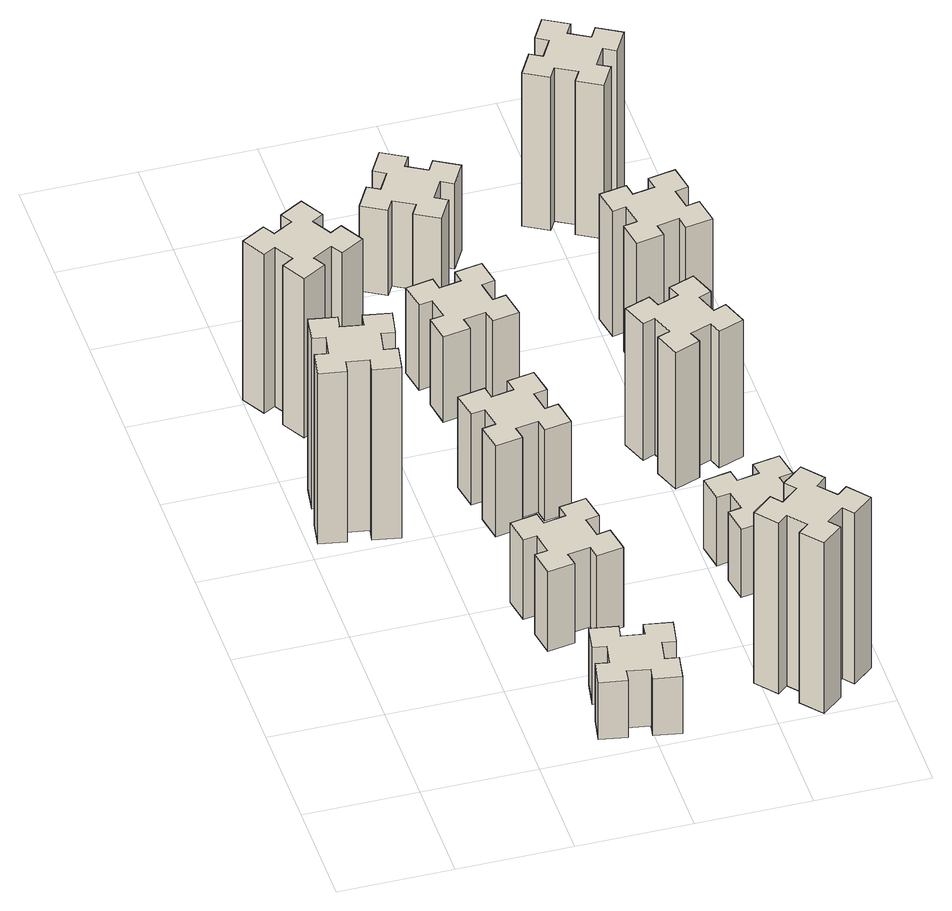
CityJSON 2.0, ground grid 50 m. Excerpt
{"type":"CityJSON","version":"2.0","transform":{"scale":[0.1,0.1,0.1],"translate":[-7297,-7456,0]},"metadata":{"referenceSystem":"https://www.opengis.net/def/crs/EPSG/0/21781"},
"CityObjects":{
"building1":{"type":"Building","attributes":{"class":"1000","function":"1000","usage":"1000","yearOfConstruction":2016,"roofType":"1000","measuredHeight":90,"storeysAboveGround":30,"storeysBelowGround":0},"geometry":[{"type":"Solid","lod":"1","boundaries":[[[[0,1,2,3,4,5,6,7,8,9,10,11,12,13,14,15,16,17,18,19]],[[17,16,20,21]],[[16,15,22,20]],[[15,14,23,22]],[[14,13,24,23]],[[13,12,25,24]],[[12,11,26,25]],[[11,10,27,26]],[[10,9,28,27]],[[9,8,29,28]],[[8,7,30,29]],[[7,6,31,30]],[[6,5,32,31]],[[5,4,33,32]],[[4,3,34,33]],[[3,2,35,34]],[[2,1,36,35]],[[1,0,37,36]],[[0,19,38,37]],[[19,18,39,38]],[[18,17,21,39]],[[24,25,26,27,28,29,30,31,32,33,34,35,36,37,38,39,21,20,22,23]]]]}]},
"building2":{"type":"Building","attributes":{"class":"1000","function":"1000","usage":"1000","yearOfConstruction":2016,"roofType":"1000","measuredHeight":84,"storeysAboveGround":30,"storeysBelowGround":0},"geometry":[{"type":"Solid","lod":"1","boundaries":[[[[40,41,42,43,44,45,46,47,48,49,50,51,52,53,54,55,56,57,58,59]],[[57,56,60,61]],[[56,55,62,60]],[[55,54,63,62]],[[54,53,64,63]],[[53,52,65,64]],[[52,51,66,65]],[[51,50,67,66]],[[50,49,68,67]],[[49,48,69,68]],[[48,47,70,69]],[[47,46,71,70]],[[46,45,72,71]],[[45,44,73,72]],[[44,43,74,73]],[[43,42,75,74]],[[42,41,76,75]],[[41,40,77,76]],[[40,59,78,77]],[[59,58,79,78]],[[58,57,61,79]],[[64,65,66,67,68,69,70,71,72,73,74,75,76,77,78,79,61,60,62,63]]]]}]},
"building3":{"type":"Building","attributes":{"class":"1000","function":"1000","usage":"1000","yearOfConstruction":2016,"roofType":"1000","measuredHeight":30,"storeysAboveGround":30,"storeysBelowGround":0},"geometry":[{"type":"Solid","lod":"1","boundaries":[[[[80,81,82,83,84,85,86,87,88,89,90,91,92,93,94,95,96,97,98,99]],[[97,96,100,101]],[[96,95,102,100]],[[95,94,103,102]],[[94,93,104,103]],[[93,92,105,104]],[[92,91,106,105]],[[91,90,107,106]],[[90,89,108,107]],[[89,88,109,108]],[[88,87,110,109]],[[87,86,111,110]],[[86,85,112,111]],[[85,84,113,112]],[[84,83,114,113]],[[83,82,115,114]],[[82,81,116,115]],[[81,80,117,116]],[[80,99,118,117]],[[99,98,119,118]],[[98,97,101,119]],[[104,105,106,107,108,109,110,111,112,113,114,115,116,117,118,119,101,100,102,103]]]]}]},
"building4":{"type":"Building","attributes":{"class":"1000","function":"1000","usage":"1000","yearOfConstruction":2016,"roofType":"1000","measuredHeight":42,"storeysAboveGround":30,"storeysBelowGround":0},"geometry":[{"type":"Solid","lod":"1","boundaries":[[[[120,121,122,123,124,125,126,127,128,129,130,131,132,133,134,135,136,137,138,139]],[[137,136,140,141]],[[136,135,142,140]],[[135,134,143,142]],[[134,133,144,143]],[[133,132,145,144]],[[132,131,146,145]],[[131,130,147,146]],[[130,129,148,147]],[[129,128,149,148]],[[128,127,150,149]],[[127,126,151,150]],[[126,125,152,151]],[[125,124,153,152]],[[124,123,154,153]],[[123,122,155,154]],[[122,121,156,155]],[[121,120,157,156]],[[120,139,158,157]],[[139,138,159,158]],[[138,137,141,159]],[[144,145,146,147,148,149,150,151,152,153,154,155,156,157,158,159,141,140,142,143]]]]}]},
"building5":{"type":"Building","attributes":{"class":"1000","function":"1000","usage":"1000","yearOfConstruction":2016,"roofType":"1000","measuredHeight":48,"storeysAboveGround":30,"storeysBelowGround":0},"geometry":[{"type":"Solid","lod":"1","boundaries":[[[[160,161,162,163,164,165,166,167,168,169,170,171,172,173,174,175,176,177,178,179]],[[177,176,180,181]],[[176,175,182,180]],[[175,174,183,182]],[[174,173,184,183]],[[173,172,185,184]],[[172,171,186,185]],[[171,170,187,186]],[[170,169,188,187]],[[169,168,189,188]],[[168,167,190,189]],[[167,166,191,190]],[[166,165,192,191]],[[165,164,193,192]],[[164,163,194,193]],[[163,162,195,194]],[[162,161,196,195]],[[161,160,197,196]],[[160,179,198,197]],[[179,178,199,198]],[[178,177,181,199]],[[184,185,186,187,188,189,190,191,192,193,194,195,196,197,198,199,181,180,182,183]]]]}]},
"building6":{"type":"Building","attributes":{"class":"1000","function":"1000","usage":"1000","yearOfConstruction":2016,"roofType":"1000","measuredHeight":45,"storeysAboveGround":30,"storeysBelowGround":0},"geometry":[{"type":"Solid","lod":"1","boundaries":[[[[200,201,202,203,204,205,206,207,208,209,210,211,212,213,214,215,216,217,218,219]],[[217,216,220,221]],[[216,215,222,220]],[[215,214,223,222]],[[214,213,224,223]],[[213,212,225,224]],[[212,211,226,225]],[[211,210,227,226]],[[210,209,228,227]],[[209,208,229,228]],[[208,207,230,229]],[[207,206,231,230]],[[206,205,232,231]],[[205,204,233,232]],[[204,203,234,233]],[[203,202,235,234]],[[202,201,236,235]],[[201,200,237,236]],[[200,219,238,237]],[[219,218,239,238]],[[218,217,221,239]],[[224,225,226,227,228,229,230,231,232,233,234,235,236,237,238,239,221,220,222,223]]]]}]},
"building7":{"type":"Building","attributes":{"class":"1000","function":"1000","usage":"1000","yearOfConstruction":2016,"roofType":"1000","measuredHeight":90,"storeysAboveGround":30,"storeysBelowGround":0},"geometry":[{"type":"Solid","lod":"1","boundaries":[[[[240,241,242,243,244,245,246,247,248,249,250,251,252,253,254,255,256,257,258,259]],[[257,256,260,261]],[[256,255,262,260]],[[255,254,263,262]],[[254,253,264,263]],[[253,252,265,264]],[[252,251,266,265]],[[251,250,267,266]],[[250,249,268,267]],[[249,248,269,268]],[[248,247,270,269]],[[247,246,271,270]],[[246,245,272,271]],[[245,244,273,272]],[[244,243,274,273]],[[243,242,275,274]],[[242,241,276,275]],[[241,240,277,276]],[[240,259,278,277]],[[259,258,279,278]],[[258,257,261,279]],[[264,265,266,267,268,269,270,271,272,273,274,275,276,277,278,279,261,260,262,263]]]]}]},
"building8":{"type":"Building","attributes":{"class":"1000","function":"1000","usage":"1000","yearOfConstruction":2016,"roofType":"1000","measuredHeight":45,"storeysAboveGround":30,"storeysBelowGround":0},"geometry":[{"type":"Solid","lod":"1","boundaries":[[[[280,281,282,283,284,285,286,287,288,289,290,291,292,293,294,295,296,297,298,299]],[[297,296,300,301]],[[296,295,302,300]],[[295,294,303,302]],[[294,293,304,303]],[[293,292,305,304]],[[292,291,306,305]],[[291,290,307,306]],[[290,289,308,307]],[[289,288,309,308]],[[288,287,310,309]],[[287,286,311,310]],[[286,285,312,311]],[[285,284,313,312]],[[284,283,314,313]],[[283,282,315,314]],[[282,281,316,315]],[[281,280,317,316]],[[280,299,318,317]],[[299,298,319,318]],[[298,297,301,319]],[[304,305,306,307,308,309,310,311,312,313,314,315,316,317,318,319,301,300,302,303]]]]}]},
"building9":{"type":"Building","attributes":{"class":"1000","function":"1000","usage":"1000","yearOfConstruction":2016,"roofType":"1000","measuredHeight":36,"storeysAboveGround":30,"storeysBelowGround":0},"geometry":[{"type":"Solid","lod":"1","boundaries":[[[[320,321,322,323,324,325,326,327,328,329,330,331,332,333,334,335,336,337,338,339]],[[337,336,340,341]],[[336,335,342,340]],[[335,334,343,342]],[[334,333,344,343]],[[333,332,345,344]],[[332,331,346,345]],[[331,330,347,346]],[[330,329,348,347]],[[329,328,349,348]],[[328,327,350,349]],[[327,326,351,350]],[[326,325,352,351]],[[325,324,353,352]],[[324,323,354,353]],[[323,322,355,354]],[[322,321,356,355]],[[321,320,357,356]],[[320,339,358,357]],[[339,338,359,358]],[[338,337,341,359]],[[344,345,346,347,348,349,350,351,352,353,354,355,356,357,358,359,341,340,342,343]]]]}]},
"building10":{"type":"Building","attributes":{"class":"1000","function":"1000","usage":"1000","yearOfConstruction":2016,"roofType":"1000","measuredHeight":72,"storeysAboveGround":30,"storeysBelowGround":0},"geometry":[{"type":"Solid","lod":"1","boundaries":[[[[360,361,362,363,364,365,366,367,368,369,370,371,372,373,374,375,376,377,378,379]],[[377,376,380,381]],[[376,375,382,380]],[[375,374,383,382]],[[374,373,384,383]],[[373,372,385,384]],[[372,371,386,385]],[[371,370,387,386]],[[370,369,388,387]],[[369,368,389,388]],[[368,367,390,389]],[[367,366,391,390]],[[366,365,392,391]],[[365,364,393,392]],[[364,363,394,393]],[[363,362,395,394]],[[362,361,396,395]],[[361,360,397,396]],[[360,379,398,397]],[[379,378,399,398]],[[378,377,381,399]],[[384,385,386,387,388,389,390,391,392,393,394,395,396,397,398,399,381,380,382,383]]]]}]},
"building11":{"type":"Building","attributes":{"class":"1000","function":"1000","usage":"1000","yearOfConstruction":2016,"roofType":"1000","measuredHeight":66,"storeysAboveGround":30,"storeysBelowGround":0},"geometry":[{"type":"Solid","lod":"1","boundaries":[[[[400,401,402,403,404,405,406,407,408,409,410,411,412,413,414,415,416,417,418,419]],[[417,416,420,421]],[[416,415,422,420]],[[415,414,423,422]],[[414,413,424,423]],[[413,412,425,424]],[[412,411,426,425]],[[411,410,427,426]],[[410,409,428,427]],[[409,408,429,428]],[[408,407,430,429]],[[407,406,431,430]],[[406,405,432,431]],[[405,404,433,432]],[[404,403,434,433]],[[403,402,435,434]],[[402,401,436,435]],[[401,400,437,436]],[[400,419,438,437]],[[419,418,439,438]],[[418,417,421,439]],[[424,425,426,427,428,429,430,431,432,433,434,435,436,437,438,439,421,420,422,423]]]]}]},
"building12":{"type":"Building","attributes":{"class":"1000","function":"1000","usage":"1000","yearOfConstruction":2016,"roofType":"1000","measuredHeight":81,"storeysAboveGround":30,"storeysBelowGround":0},"geometry":[{"type":"Solid","lod":"1","boundaries":[[[[440,441,442,443,444,445,446,447,448,449,450,451,452,453,454,455,456,457,458,459]],[[457,456,460,461]],[[456,455,462,460]],[[455,454,463,462]],[[454,453,464,463]],[[453,452,465,464]],[[452,451,466,465]],[[451,450,467,466]],[[450,449,468,467]],[[449,448,469,468]],[[448,447,470,469]],[[447,446,471,470]],[[446,445,472,471]],[[445,444,473,472]],[[444,443,474,473]],[[443,442,475,474]],[[442,441,476,475]],[[441,440,477,476]],[[440,459,478,477]],[[459,458,479,478]],[[458,457,461,479]],[[464,465,466,467,468,469,470,471,472,473,474,475,476,477,478,479,461,460,462,463]]]]}]}
},
"vertices":[
[136,1794,0],[118,1695,0],[59,1706,0],[38,1587,0],[157,1567,0],[167,1626,0],[265,1608,0],[255,1549,0],[373,1528,0],[394,1647,0],[335,1657,0],[352,1755,0],[411,1745,0],[432,1863,0],[314,1884,0],[304,1825,0],[205,1842,0],[216,1901,0],[97,1922,0],[77,1804,0],[205,1842,900],[216,1901,900],[304,1825,900],[314,1884,900],[432,1863,900],[411,1745,900],[352,1755,900],[335,1657,900],[394,1647,900],[373,1528,900],[255,1549,900],[265,1608,900],[167,1626,900],[157,1567,900],[38,1587,900],[59,1706,900],[118,1695,900],[136,1794,900],[77,1804,900],[97,1922,900],
[247,2345,0],[334,2395,0],[364,2343,0],[468,2403,0],[408,2507,0],[356,2477,0],[306,2564,0],[358,2594,0],[298,2698,0],[194,2638,0],[224,2586,0],[137,2536,0],[107,2588,0],[3,2528,0],[63,2424,0],[115,2454,0],[165,2367,0],[113,2337,0],[173,2233,0],[277,2293,0],[165,2367,840],[113,2337,840],[115,2454,840],[63,2424,840],[3,2528,840],[107,2588,840],[137,2536,840],[224,2586,840],[194,2638,840],[298,2698,840],[358,2594,840],[306,2564,840],[356,2477,840],[408,2507,840],[468,2403,840],[364,2343,840],[334,2395,840],[247,2345,840],[277,2293,840],[173,2233,840],
[876,314,0],[858,215,0],[799,226,0],[778,107,0],[897,87,0],[907,146,0],[1005,128,0],[995,69,0],[1113,48,0],[1134,167,0],[1075,177,0],[1092,275,0],[1151,265,0],[1172,383,0],[1054,404,0],[1044,345,0],[945,362,0],[956,421,0],[837,442,0],[817,324,0],[945,362,300],[956,421,300],[1044,345,300],[1054,404,300],[1172,383,300],[1151,265,300],[1092,275,300],[1075,177,300],[1134,167,300],[1113,48,300],[995,69,300],[1005,128,300],[907,146,300],[897,87,300],[778,107,300],[799,226,300],[858,215,300],[876,314,300],[817,324,300],[837,442,300],
[905,1002,0],[807,985,0],[797,1044,0],[678,1023,0],[699,905,0],[758,915,0],[776,817,0],[717,807,0],[737,688,0],[856,709,0],[845,768,0],[944,786,0],[954,727,0],[1072,747,0],[1051,866,0],[992,855,0],[975,954,0],[1034,964,0],[1013,1082,0],[895,1061,0],[975,954,420],[1034,964,420],[992,855,420],[1051,866,420],[1072,747,420],[954,727,420],[944,786,420],[845,768,420],[856,709,420],[737,688,420],[717,807,420],[776,817,420],[758,915,420],[699,905,420],[678,1023,420],[797,1044,420],[807,985,420],[905,1002,420],[895,1061,420],[1013,1082,420],
[905,1742,0],[807,1725,0],[797,1784,0],[678,1763,0],[699,1645,0],[758,1655,0],[776,1557,0],[717,1547,0],[737,1428,0],[856,1449,0],[845,1508,0],[944,1526,0],[954,1467,0],[1072,1487,0],[1051,1606,0],[992,1595,0],[975,1694,0],[1034,1704,0],[1013,1822,0],[895,1801,0],[975,1694,480],[1034,1704,480],[992,1595,480],[1051,1606,480],[1072,1487,480],[954,1467,480],[944,1526,480],[845,1508,480],[856,1449,480],[737,1428,480],[717,1547,480],[776,1557,480],[758,1655,480],[699,1645,480],[678,1763,480],[797,1784,480],[807,1725,480],[905,1742,480],[895,1801,480],[1013,1822,480],
[845,2248,0],[944,2266,0],[954,2207,0],[1072,2227,0],[1051,2346,0],[992,2335,0],[975,2434,0],[1034,2444,0],[1013,2562,0],[895,2541,0],[905,2482,0],[807,2465,0],[797,2524,0],[678,2503,0],[699,2385,0],[758,2395,0],[776,2297,0],[717,2287,0],[737,2168,0],[856,2189,0],[776,2297,450],[717,2287,450],[758,2395,450],[699,2385,450],[678,2503,450],[797,2524,450],[807,2465,450],[905,2482,450],[895,2541,450],[1013,2562,450],[1034,2444,450],[975,2434,450],[992,2335,450],[1051,2346,450],[1072,2227,450],[954,2207,450],[944,2266,450],[845,2248,450],[856,2189,450],[737,2168,450],
[1748,129,0],[1824,193,0],[1863,147,0],[1955,224,0],[1878,316,0],[1832,278,0],[1767,354,0],[1813,393,0],[1736,485,0],[1644,408,0],[1683,362,0],[1606,297,0],[1568,343,0],[1476,266,0],[1553,174,0],[1599,213,0],[1663,136,0],[1617,98,0],[1694,6,0],[1786,83,0],[1663,136,900],[1617,98,900],[1599,213,900],[1553,174,900],[1476,266,900],[1568,343,900],[1606,297,900],[1683,362,900],[1644,408,900],[1736,485,900],[1813,393,900],[1767,354,900],[1832,278,900],[1878,316,900],[1955,224,900],[1863,147,900],[1824,193,900],[1748,129,900],[1786,83,900],[1694,6,900],
[777,3035,0],[864,2985,0],[834,2933,0],[938,2873,0],[998,2977,0],[946,3007,0],[996,3094,0],[1048,3064,0],[1108,3168,0],[1004,3228,0],[974,3176,0],[887,3226,0],[917,3278,0],[813,3338,0],[753,3234,0],[805,3204,0],[755,3117,0],[703,3147,0],[643,3043,0],[747,2983,0],[755,3117,450],[703,3147,450],[805,3204,450],[753,3234,450],[813,3338,450],[917,3278,450],[887,3226,450],[974,3176,450],[1004,3228,450],[1108,3168,450],[1048,3064,450],[996,3094,450],[946,3007,450],[998,2977,450],[938,2873,450],[834,2933,450],[864,2985,450],[777,3035,450],[747,2983,450],[643,3043,450],
[1745,1102,0],[1647,1085,0],[1637,1144,0],[1518,1123,0],[1539,1005,0],[1598,1015,0],[1616,917,0],[1557,907,0],[1577,788,0],[1696,809,0],[1685,868,0],[1784,886,0],[1794,827,0],[1912,847,0],[1891,966,0],[1832,955,0],[1815,1054,0],[1874,1064,0],[1853,1182,0],[1735,1161,0],[1815,1054,360],[1874,1064,360],[1832,955,360],[1891,966,360],[1912,847,360],[1794,827,360],[1784,886,360],[1685,868,360],[1696,809,360],[1577,788,360],[1557,907,360],[1616,917,360],[1598,1015,360],[1539,1005,360],[1518,1123,360],[1637,1144,360],[1647,1085,360],[1745,1102,360],[1735,1161,360],[1853,1182,360],
[1736,1716,0],[1702,1810,0],[1758,1830,0],[1717,1943,0],[1604,1902,0],[1625,1846,0],[1531,1812,0],[1510,1868,0],[1397,1827,0],[1439,1714,0],[1495,1735,0],[1529,1641,0],[1473,1620,0],[1514,1507,0],[1627,1549,0],[1606,1605,0],[1700,1639,0],[1720,1583,0],[1833,1624,0],[1792,1737,0],[1700,1639,720],[1720,1583,720],[1606,1605,720],[1627,1549,720],[1514,1507,720],[1473,1620,720],[1529,1641,720],[1495,1735,720],[1439,1714,720],[1397,1827,720],[1510,1868,720],[1531,1812,720],[1625,1846,720],[1604,1902,720],[1717,1943,720],[1758,1830,720],[1702,1810,720],[1736,1716,720],[1792,1737,720],[1833,1624,720],
[1598,2495,0],[1616,2397,0],[1557,2387,0],[1577,2268,0],[1696,2289,0],[1685,2348,0],[1784,2366,0],[1794,2307,0],[1912,2327,0],[1891,2446,0],[1832,2435,0],[1815,2534,0],[1874,2544,0],[1853,2662,0],[1735,2641,0],[1745,2582,0],[1647,2565,0],[1637,2624,0],[1518,2603,0],[1539,2485,0],[1647,2565,660],[1637,2624,660],[1745,2582,660],[1735,2641,660],[1853,2662,660],[1874,2544,660],[1815,2534,660],[1832,2435,660],[1891,2446,660],[1912,2327,660],[1794,2307,660],[1784,2366,660],[1685,2348,660],[1696,2289,660],[1577,2268,660],[1557,2387,660],[1616,2397,660],[1598,2495,660],[1539,2485,660],[1518,2603,660],
[1517,3235,0],[1604,3185,0],[1574,3133,0],[1678,3073,0],[1738,3177,0],[1686,3207,0],[1736,3294,0],[1788,3264,0],[1848,3368,0],[1744,3428,0],[1714,3376,0],[1627,3426,0],[1657,3478,0],[1553,3538,0],[1493,3434,0],[1545,3404,0],[1495,3317,0],[1443,3347,0],[1383,3243,0],[1487,3183,0],[1495,3317,810],[1443,3347,810],[1545,3404,810],[1493,3434,810],[1553,3538,810],[1657,3478,810],[1627,3426,810],[1714,3376,810],[1744,3428,810],[1848,3368,810],[1788,3264,810],[1736,3294,810],[1686,3207,810],[1738,3177,810],[1678,3073,810],[1574,3133,810],[1604,3185,810],[1517,3235,810],[1487,3183,810],[1383,3243,810]
]}
